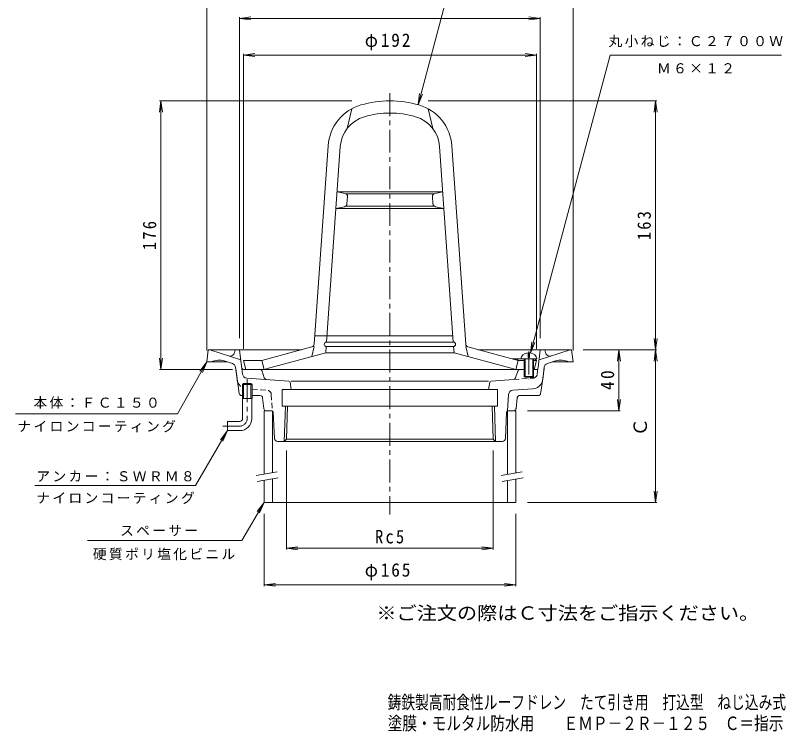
# Model space of a CAD drawing. Units: millimetres, scale not verified. Extents: x -283 to 221, y -345 to 373.
# Drawn here: x -283 to 221, y -345 to 124 of the extents above; entities that cross this region are included whole.
import ezdxf
from ezdxf.enums import TextEntityAlignment as Align

# ---------------------------------------------------------------- set-up
doc = ezdxf.new("R2010")
doc.units = ezdxf.units.MM
doc.header["$LTSCALE"] = 3
for name, pattern in [('CHAIN1', [8, 5, -1, 1, -1]), ('DASHED1', [1.8, 1.2, -0.6]), ('DOUBLE_CHAIN1', [8.8, 5, -1, 0.6, -0.6, 0.6, -1]), ('DOUBLE_CHAIN2', [12.8, 9, -1, 0.6, -0.6, 0.6, -1])]:
    doc.linetypes.add(name, pattern=pattern)
for name, color, linetype, lineweight in [('0-0', 3, 'Continuous', 9), ('0-2', 6, 'Continuous', 5), ('0-3', 4, 'Continuous', 9), ('0-4', 7, 'Continuous', 9), ('0-5', 7, 'Continuous', 9)]:
    doc.layers.add(name, color=color, linetype=linetype, lineweight=lineweight)
doc.layers.add('F-4', color=6, linetype='Continuous')
doc.layers.add('F-5', color=2, linetype='Continuous')
doc.styles.add('ＭＳ ゴシック', font='')
doc.styles.get('ＭＳ ゴシック').set_extended_font_data('MS Gothic')

msp = doc.modelspace()

# ---------------------------------------------------------------- linework, layer by layer
at = {"layer": '0-0', "linetype": 'CHAIN1'}
for p, q in [((-38.1, 73.492), (-38.1, -202.501)), ((-131.6, -113.974), (-131.6, -139.621)), ((-136.6, -144.621), (-147.6, -144.621))]:
    msp.add_line(p, q, dxfattribs=at)
at = {"layer": '0-0'}
for p, q in [((-157.1, -94.621), (-95.975, -94.621)), ((-135.79, -101.22), (-156.1, -94.621)), ((-139.942, -96.344), (-139.6, -94.621)), ((-134.644, -110.552), (-136.6, -94.621)), ((19.775, -94.621), (80.9, -94.621)), ((58.965, -106.303), (60.4, -94.621)), ((59.59, -101.22), (79.9, -94.621)), ((63.742, -96.344), (63.4, -94.621)), ((-141.267, -103.646), (-146.61, -101.91)), ((65.067, -103.646), (70.41, -101.91)), ((-138.242, -114.073), (-139.216, -106.134)), ((-136.784, -123.332), (-139.1, -107.082)), ((-120.406, -113.026), (-121.77, -108.672)), ((44.206, -113.026), (45.57, -108.672)), ((49.4, -107.621), (47.002, -107.621)), ((57.477, -107.621), (55.4, -107.621)), ((62.042, -114.073), (63.016, -106.134)), ((-104.397, -115.1), (-131.876, -113.179)), ((-103.478, -115.945), (-102.755, -120.621)), ((26.555, -115.1), (-102.755, -115.1)), ((27.278, -115.945), (26.555, -120.621)), ((28.196, -115.1), (42.879, -114.074)), ((-133.96, -116.621), (-134.775, -117.421)), ((-128.425, -117.421), (-134.775, -117.421)), ((-134.775, -126.621), (-134.775, -117.421)), ((-129.24, -116.621), (-133.96, -116.621)), ((-133.96, -126.621), (-133.96, -116.621)), ((-128.425, -117.421), (-129.24, -116.621)), ((-129.24, -126.621), (-129.24, -116.621)), ((-128.425, -126.621), (-128.425, -117.421)), ((-108.6, -120.621), (32.4, -120.621)), ((32.4, -120.621), (32.4, -131.621)), ((55.582, -120.202), (42.444, -121.121)), ((-134.775, -124.621), (-135.299, -124.621)), ((-123.014, -124.621), (-128.425, -124.621)), ((-120.683, -133.209), (-121.517, -126.033)), ((39.656, -123.985), (38.895, -134.731)), ((-128.425, -126.621), (-134.775, -126.621)), ((-134.6, -139.621), (-134.6, -126.621)), ((-128.6, -139.621), (-128.6, -126.621)), ((-115.551, -134.621), (-119.186, -134.621)), ((-114.553, -135.571), (-113.695, -152.72)), ((-107.315, -154.621), (-106.596, -131.621)), ((31.115, -154.621), (30.396, -131.621)), ((37.495, -152.72), (38.352, -135.571)), ((-144.6, -141.621), (-144.6, -147.621)), ((-136.6, -141.621), (-144.6, -141.621)), ((-136.6, -147.621), (-144.6, -147.621)), ((-111.698, -154.621), (35.498, -154.621)), ((29.588, -153.094), (-105.788, -153.094))]:
    msp.add_line(p, q, dxfattribs=at)
at = {"layer": '0-0', "linetype": 'DOUBLE_CHAIN2'}
msp.add_line((-133.677, -107.621), (-123.202, -107.621), dxfattribs=at)
at = {"layer": '0-0', "linetype": 'DASHED1'}
for p, q in [((58.444, -110.552), (58.965, -106.303)), ((42.879, -114.074), (55.675, -113.179)), ((-128.425, -120.437), (-118.644, -121.121)), ((-115.856, -123.985), (-115.095, -134.731))]:
    msp.add_line(p, q, dxfattribs=at)
at = {"layer": '0-0', "linetype": 'DOUBLE_CHAIN1'}
for p, q in [((60.899, -121.121), (62.9, -107.082)), ((44.483, -133.209), (45.317, -126.033)), ((46.814, -124.621), (59.099, -124.621)), ((60.584, -123.332), (60.899, -121.121)), ((39.351, -134.621), (42.986, -134.621))]:
    msp.add_line(p, q, dxfattribs=at)
at = {"layer": '0-0'}
for points in [[(-157.1, -94.621), (-158.1, -102.621), (-144.423, -102.621)], [(80.9, -94.621), (81.9, -102.621), (68.223, -102.621)], [(-108.6, -120.621), (-108.6, -131.621), (32.4, -131.621)], [(-107.315, -154.621), (-105.788, -153.094), (-105.117, -131.621)], [(31.115, -154.621), (29.588, -153.094), (28.917, -131.621)]]:
    msp.add_lwpolyline(points, dxfattribs=at)
for centre, radius, start, end in [((-142.885, -95.76), 3, 252.00015, 348.7693), ((66.685, -95.76), 3, 191.2307, 287.99985), ((-150.009, -112.372), 11, 71.99997, 117.56897), ((-142.194, -106.499), 3, 7.00043, 72.00015), ((65.994, -106.499), 3, 107.99985, 172.99957), ((73.809, -112.372), 11, 62.43103, 108.00003), ((-131.666, -110.186), 3, 187.00008, 266.00018), ((-123.202, -109.121), 1.5, 17.40172, 90), ((47.002, -109.121), 1.5, 90, 162.59828), ((57.477, -106.121), 1.5, 270, 352.99878), ((-131.294, -113.219), 7, 187.00006, 199.50955), ((-118.975, -112.577), 1.5, 197.40172, 265.99878), ((-104.466, -116.098), 1, 8.79385, 85.99878), ((28.266, -116.098), 1, 94.00122, 171.20615), ((42.775, -112.577), 1.5, 274.00122, 342.59828), ((55.094, -113.219), 7, 274.00002, 340.49045), ((55.094, -113.219), 7, 340.49045, 352.99994), ((-135.299, -123.121), 1.5, 188.11226, 270), ((-123.014, -126.121), 1.5, 3.36691, 90), ((42.653, -124.114), 3, 94.00055, 177.54553), ((-119.186, -133.121), 1.5, 183.36691, 270), ((-115.551, -135.621), 1, 2.86252, 90), ((39.351, -135.621), 1, 117.12999, 177.13748), ((-136.6, -139.621), 2, 270, 0), ((-136.6, -139.621), 8, 270, 0), ((-111.698, -152.621), 2, 182.86252, 270), ((35.498, -152.621), 2, 270, 357.13748)]:
    msp.add_arc(centre, radius, start, end, dxfattribs=at)
at = {"layer": '0-0', "linetype": 'DOUBLE_CHAIN2'}
msp.add_arc((-133.677, -106.121), 1.5, 187.00122, 270, dxfattribs=at)
at = {"layer": '0-0', "linetype": 'DASHED1'}
for centre, radius, start, end in [((55.466, -110.186), 3, 273.99982, 352.99992), ((-131.294, -113.219), 7, 199.50955, 240.17772), ((-118.853, -124.114), 3, 2.45447, 85.99945)]:
    msp.add_arc(centre, radius, start, end, dxfattribs=at)
at = {"layer": '0-0', "linetype": 'DOUBLE_CHAIN1'}
for centre, radius, start, end in [((46.814, -126.121), 1.5, 90, 176.63309), ((59.099, -123.121), 1.5, 270, 351.88774), ((39.351, -135.621), 1, 90, 117.12999), ((42.986, -133.121), 1.5, 270, 356.63309)]:
    msp.add_arc(centre, radius, start, end, dxfattribs=at)
at = {"layer": '0-0', "linetype": 'CHAIN1'}
msp.add_arc((-136.6, -139.621), 5, 270, 0, dxfattribs=at)
at = {"layer": '0-2'}
for p, q in [((-63.1, 63.234), (-66.1, 50.388)), ((-13.1, 63.234), (-10.1, 50.388)), ((-87.73, -91.015), (-78.639, 39.002)), ((-79.61, -89.578), (-70.658, 38.444)), ((3.41, -89.578), (-5.542, 38.444)), ((11.53, -91.015), (2.439, 39.002)), ((-72.723, 8.922), (-3.477, 8.922)), ((-67.502, 7.789), (-72.723, 8.922)), ((-66.71, 7.422), (-9.49, 7.422)), ((-66.265, 0.928), (-65.931, 5.695)), ((-9.936, 0.928), (-10.269, 5.695)), ((-8.698, 7.789), (-3.477, 8.922)), ((-67.848, -0.89), (-73.492, -2.078)), ((-2.708, -2.078), (-73.492, -2.078)), ((-9.077, -0.578), (-67.123, -0.578)), ((-8.353, -0.89), (-2.708, -2.078)), ((-87.35, -85.578), (3.131, -85.578)), ((-79.61, -89.578), (3.41, -89.578)), ((-89.208, -92.807), (-122.1, -101.621)), ((-87.83, -92.438), (-89.33, -99.052)), ((-80.1, -96.578), (-79.819, -92.564)), ((-79.61, -92.578), (3.41, -92.578)), ((3.9, -96.578), (3.619, -92.564)), ((11.63, -92.438), (13.13, -99.052)), ((13.008, -92.807), (45.9, -101.621)), ((-80.1, -96.578), (3.9, -96.578)), ((3.9, -96.578), (41.4, -106.627)), ((42.168, -100.621), (47.65, -100.621)), ((45.9, -101.621), (44.9, -100.621)), ((47.65, -100.621), (58.15, -100.621)), ((49.9, -100.621), (49.9, -112.121)), ((50.4, -100.621), (50.4, -112.621)), ((52.4, -96.739), (52.4, -99.621)), ((52.4, -99.621), (53.4, -99.621)), ((53.4, -96.739), (53.4, -99.621)), ((55.4, -100.621), (55.4, -112.621)), ((55.9, -100.621), (55.9, -112.121)), ((57.9, -101.621), (56.9, -100.621)), ((-134.1, -101.621), (-132.6, -107.621)), ((-122.1, -101.621), (-134.1, -101.621)), ((-122.1, -101.621), (-120.6, -107.621)), ((45.9, -101.621), (44.4, -107.621)), ((45.9, -101.621), (49.9, -101.621)), ((55.9, -101.621), (57.9, -101.621)), ((57.9, -101.621), (56.4, -107.621)), ((-132.6, -107.621), (49.9, -107.621)), ((41.4, -106.627), (44.4, -107.621)), ((55.9, -107.621), (56.4, -107.621)), ((49.9, -112.121), (55.9, -112.121)), ((49.9, -112.121), (50.4, -112.621)), ((50.4, -112.621), (55.4, -112.621)), ((55.9, -112.121), (55.4, -112.621))]:
    msp.add_line(p, q, dxfattribs=at)
at = {"layer": '0-2', "linetype": 'CHAIN1'}
msp.add_line((52.9, -95.724), (52.9, -113.87), dxfattribs=at)
at = {"layer": '0-2'}
msp.add_lwpolyline([(-80.1, -96.578), (-117.6, -106.627), (-120.6, -107.621)], dxfattribs=at)
for centre, radius, start, end in [((-48.712, 36.91), 30, 106.21596, 175.99994), ((-38.1, 0.422), 68, 73.78406, 106.21594), ((-27.488, 36.91), 30, 4.00006, 73.78404), ((-48.712, 36.91), 22, 106.21596, 175.99994), ((-38.1, 0.422), 60, 73.78406, 106.21594), ((-27.488, 36.91), 22, 4.00006, 73.78404), ((-67.926, 5.834), 2, 355.99968, 77.75664), ((-8.274, 5.834), 2, 102.24336, 184.00032), ((-68.26, 1.067), 2, 281.89342, 355.99968), ((-7.94, 1.067), 2, 184.00032, 258.10658), ((-79.61, -91.078), 1.5, 90, 270), ((3.41, -91.078), 1.5, 270, 90), ((-89.726, -90.875), 2, 285.00021, 356.0011), ((13.526, -90.875), 2, 183.9989, 254.99979)]:
    msp.add_arc(centre, radius, start, end, dxfattribs=at)
for start_param, end_param in [(1.6661844, 3.1415927), (6.2831853, 7.7585936)]:
    msp.add_ellipse((52.9, -100.621), major_axis=(5.25, 0), ratio=0.7428, start_param=start_param, end_param=end_param, dxfattribs=at)
at = {"layer": '0-3'}
for p, q in [((-120.6, -134.621), (-120.6, -176.049)), ((-115.1, -134.621), (-120.6, -134.621)), ((-115.1, -134.621), (-115.1, -175.079)), ((38.9, -134.621), (38.9, -176.225)), ((44.4, -134.621), (38.9, -134.621)), ((44.4, -134.621), (44.4, -175.256)), ((-115.1, -179.141), (-115.1, -194.621)), ((38.9, -180.287), (38.9, -194.621)), ((44.4, -179.317), (44.4, -194.621))]:
    msp.add_line(p, q, dxfattribs=at)
at = {"layer": '0-3', "color": 7}
for p, q in [((-125.713, -176.951), (-111.926, -174.52)), ((34.787, -176.951), (48.574, -174.52)), ((-125.019, -180.89), (-111.232, -178.459)), ((35.481, -180.89), (49.268, -178.459))]:
    msp.add_line(p, q, dxfattribs=at)
at = {"layer": '0-3'}
msp.add_lwpolyline([(-120.6, -180.111), (-120.6, -194.621), (44.4, -194.621)], dxfattribs=at)
at = {"layer": '0-4'}
for p, q in [((-158.1, -95.121), (-158.1, 147.322)), ((81.9, -95.121), (81.9, 147.322)), ((-136.6, 122.422), (-129.164, 123.4)), ((-136.6, -87.121), (-136.6, 123.322)), ((-136.6, 122.422), (60.4, 122.422)), ((-136.6, 122.422), (-129.164, 121.443)), ((60.4, 122.422), (52.964, 123.4)), ((60.4, 122.422), (52.964, 121.443)), ((60.4, -87.121), (60.4, 123.322)), ((-134.1, 98.422), (-126.664, 99.4)), ((-134.1, -94.121), (-134.1, 99.322)), ((-134.1, 98.422), (57.9, 98.422)), ((-134.1, 98.422), (-126.664, 97.443)), ((57.9, 98.422), (50.464, 99.4)), ((57.9, 98.422), (50.464, 97.443)), ((57.9, -94.121), (57.9, 99.322)), ((-188.1, 68.422), (-189.079, 60.986)), ((-63.1, 68.422), (-189, 68.422)), ((-188.1, -107.621), (-188.1, 68.422)), ((-188.1, 68.422), (-187.121, 60.986)), ((-13.1, 68.422), (136.8, 68.422)), ((135.9, 68.422), (134.921, 60.986)), ((135.9, -94.621), (135.9, 68.422)), ((135.9, 68.422), (136.879, 60.986)), ((135.9, -94.621), (134.921, -87.185)), ((135.9, -94.621), (136.879, -87.185)), ((88.4, -94.621), (136.8, -94.621)), ((111.9, -94.621), (110.921, -102.056)), ((111.9, -134.621), (111.9, -94.621)), ((111.9, -94.621), (112.879, -102.056)), ((135.9, -94.621), (134.921, -102.056)), ((135.9, -194.621), (135.9, -94.621)), ((135.9, -94.621), (136.879, -102.056)), ((-188.1, -107.621), (-189.079, -100.185)), ((-188.1, -107.621), (-187.121, -100.185)), ((-141.177, -107.621), (-189, -107.621)), ((111.9, -134.621), (110.921, -127.185)), ((111.9, -134.621), (112.879, -127.185)), ((51.9, -134.621), (112.8, -134.621)), ((-105.788, -160.594), (-105.788, -225.521)), ((29.588, -160.594), (29.588, -225.521)), ((135.9, -194.621), (134.921, -187.185)), ((135.9, -194.621), (136.879, -187.185)), ((51.9, -194.621), (136.8, -194.621)), ((-120.6, -202.121), (-120.6, -249.521)), ((44.4, -202.121), (44.4, -249.521)), ((-105.788, -224.621), (-98.353, -223.642)), ((-105.788, -224.621), (29.588, -224.621)), ((-105.788, -224.621), (-98.353, -225.6)), ((29.588, -224.621), (22.152, -223.642)), ((29.588, -224.621), (22.152, -225.6)), ((-120.6, -248.621), (-113.164, -247.642)), ((-120.6, -248.621), (44.4, -248.621)), ((-120.6, -248.621), (-113.164, -249.6)), ((44.4, -248.621), (36.964, -247.642)), ((44.4, -248.621), (36.964, -249.6))]:
    msp.add_line(p, q, dxfattribs=at)
at = {"layer": '0-5'}
for p, q in [((-19.724, 65.888), (9.894, 176.422)), ((53.925, -96.796), (106.233, 98.422)), ((106.233, 98.422), (218.455, 98.422)), ((-19.724, 65.888), (-18.745, 73.323)), ((-19.724, 65.888), (-16.853, 72.817)), ((53.925, -96.796), (54.904, -89.36)), ((53.925, -96.796), (56.795, -89.867)), ((-158.1, -102.621), (-177.263, -136.636)), ((-158.1, -102.621), (-162.666, -108.571)), ((-158.1, -102.621), (-160.97, -109.55)), ((-177.263, -136.636), (-283.449, -136.636)), ((-144.6, -147.621), (-165.385, -183.621)), ((-144.6, -147.621), (-149.166, -153.571)), ((-144.6, -147.621), (-147.47, -154.55)), ((-165.385, -183.621), (-270.646, -183.621)), ((-120.6, -194.621), (-135.034, -219.621)), ((-120.6, -194.621), (-125.166, -200.571)), ((-120.6, -194.621), (-123.47, -201.55)), ((-135.034, -219.621), (-236.312, -219.621))]:
    msp.add_line(p, q, dxfattribs=at)

# ---------------------------------------------------------------- texts
at = {"layer": '0-4', "color": 2, "style": 'ＭＳ ゴシック'}
msp.add_text('Ｃ', height=8.798, rotation=90, dxfattribs=at).set_placement((132.9, -151.393), align=Align.BOTTOM_LEFT)
at = {"layer": '0-4', "color": 2, "char_height": 8.798, "attachment_point": 7, "style": 'ＭＳ ゴシック'}
for s, insert in [('\\T1.21;\\W0.95;φ192', (-54.6, 101.422)), ('\\T1.27;\\W0.9;Rc5', (-47.85, -221.621)), ('\\T1.21;\\W0.95;φ165', (-54.6, -245.621))]:
    msp.add_mtext(s, dxfattribs=dict(at, insert=insert))
at = {"layer": '0-4', "color": 2, "char_height": 8.798, "attachment_point": 7, "rotation": 90, "style": 'ＭＳ ゴシック'}
for s, insert in [('\\T1.27;\\W0.9;163', (132.9, -22.85)), ('\\T1.27;\\W0.9;176', (-191.1, -29.35)), ('\\T1.27;\\W0.95;40', (108.9, -120.996))]:
    msp.add_mtext(s, dxfattribs=dict(at, insert=insert))
at = {"layer": '0-5', "char_height": 6.598, "attachment_point": 7, "style": 'ＭＳ ゴシック'}
for s, insert in [('\\T1.17;丸小ねじ：Ｃ２７００Ｗ', (105.086, 103.523)), ('\\T1.17;Ｍ６×１２', (136.844, 86.36)), ('\\T1.17;本体：ＦＣ１５０', (-271.606, -133.293)), ('\\T1.17;ナイロンコーティング', (-282.106, -148.791)), ('\\T1.17;アンカー：ＳＷＲＭ８', (-269.765, -181.134)), ('\\T1.17;ナイロンコーティング', (-269.765, -195.748)), ('\\T1.17;スペーサー', (-214.907, -216.752)), ('\\T1.17;硬質ポリ塩化ビニル', (-232.672, -232.522))]:
    msp.add_mtext(s, dxfattribs=dict(at, insert=insert))
at = {"layer": 'F-4', "style": 'ＭＳ ゴシック'}
for s, width, p in [('鋳鉄製高耐食性ルーフドレン\u3000たて引き用\u3000打込型\u3000ねじ込み式', 0.75, (-39.64, -332.59)), ('塗膜・モルタル防水用\u3000\u3000ＥＭＰ－２Ｒ－１２５\u3000Ｃ＝指示', 0.8, (-39.572, -346.385))]:
    msp.add_text(s, height=8.798, dxfattribs=dict(at, width=width)).set_placement(p, align=Align.BOTTOM_LEFT)
at = {"layer": 'F-5', "style": 'ＭＳ ゴシック', "width": 1.1}
msp.add_text('※ご注文の際はＣ寸法をご指示ください。', height=8.798, dxfattribs=at).set_placement((-47.004, -274.147), align=Align.BOTTOM_LEFT)

doc.saveas('drawing.dxf')
